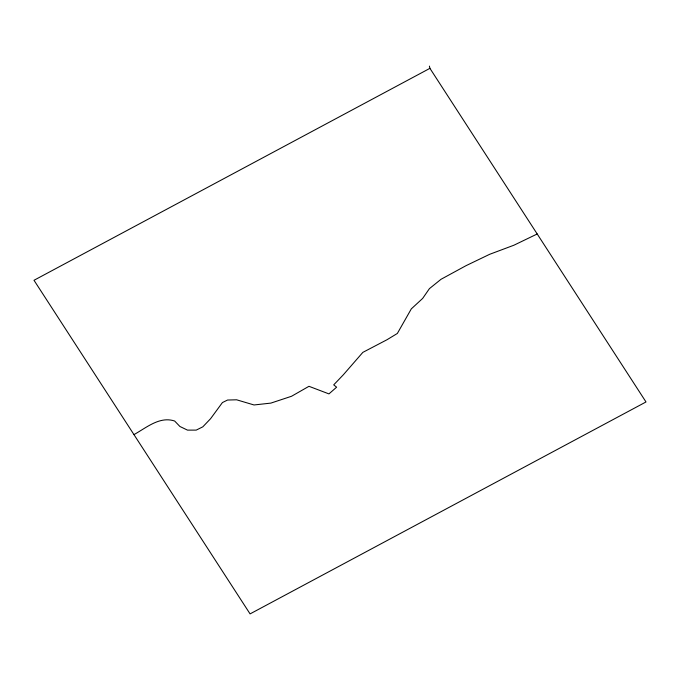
<?xml version="1.0" encoding="UTF-8"?>
<svg xmlns="http://www.w3.org/2000/svg" width="680" height="680" viewBox="0 0 680 680"><rect width="100%" height="100%" fill="white"/><g stroke="black" fill="none" stroke-linecap="round" stroke-linejoin="round"><path stroke-width="1.02" d="M133.952 434.605C146.226 427.873 159.579 415.964 174.667 421.03L179.903 426.479L187.493 430.125L196.222 430.108L202.827 426.827L210.579 418.701L222.428 402.551L227.562 400.036L236.614 399.798L254.023 404.966L270.878 403.104L291.541 396.27L308.975 386.308L328.95 393.899L336.625 387.183L333.71 384.872L343.349 374.774L362.856 352.368L386.988 339.745L397.35 333.455L411.315 308.873L422.654 298.426L429.411 288.651L441.006 279.301L466.021 265.676L489.651 254.311L513.935 245.208L537.208 233.979M429.921 68.34L34 280.279L250.078 613.895L646 401.957L429.921 68.34L429.394 66.105"/></g></svg>
